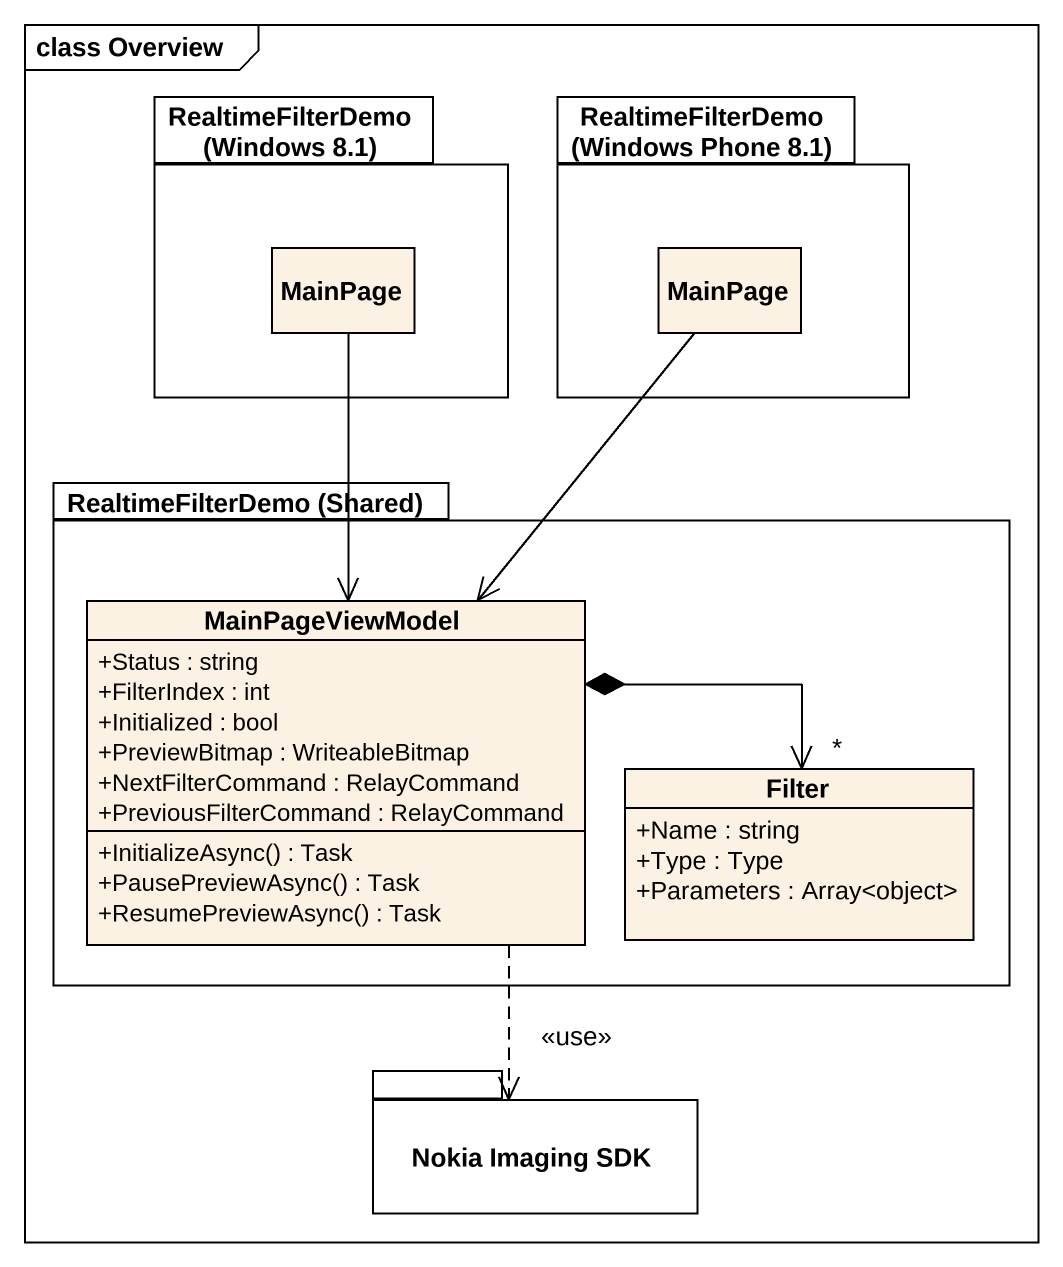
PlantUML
@startuml
mainframe class Overview
hide circle
hide empty members
skinparam classAttributeIconSize 0
package "RealtimeFilterDemo (Windows 8.1)" as RealtimeFilterDemo_Windows {
  class MainPage
}
package "RealtimeFilterDemo (Windows Phone 8.1)" as RealtimeFilterDemo_Windows_2 {
  class "MainPage" as MainPage_2
}
package "RealtimeFilterDemo (Shared)" as RealtimeFilterDemo_Shared {
  class MainPageViewModel {
    +Status : string
    +FilterIndex : int
    +Initialized : bool
    +PreviewBitmap : WriteableBitmap
    +NextFilterCommand : RelayCommand
    +PreviousFilterCommand : RelayCommand
    +InitializeAsync() : Task
    +PausePreviewAsync() : Task
    +ResumePreviewAsync() : Task
  }
  class Filter {
    +Name : string
    +Type : Type
    +Parameters : Array<object>
  }
}
package "Nokia Imaging SDK" as Nokia_Imaging_SDK {
}
MainPage --> MainPageViewModel
MainPage_2 --> MainPageViewModel
MainPageViewModel *-right-> "*" Filter
MainPageViewModel ..> Nokia_Imaging_SDK : <<use>>
@enduml
